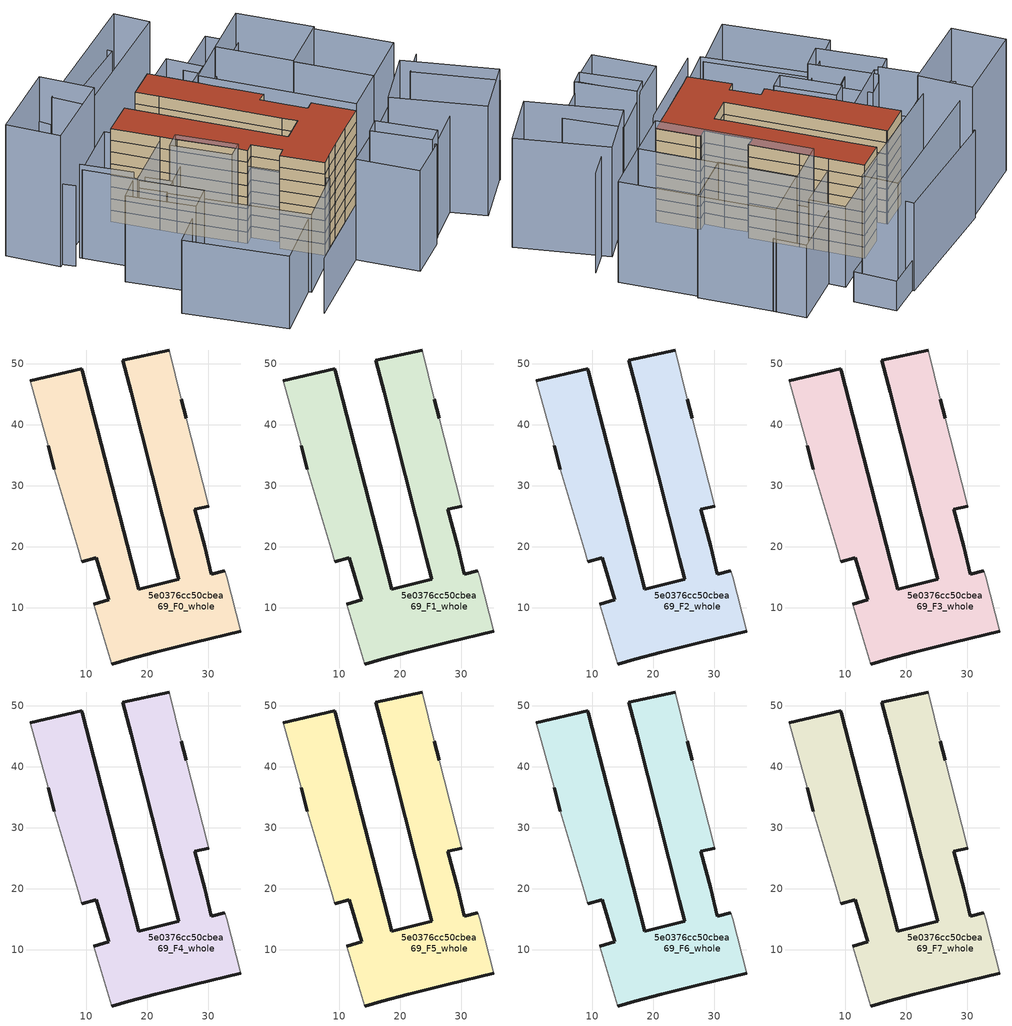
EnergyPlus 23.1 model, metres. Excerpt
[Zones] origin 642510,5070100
5e0376cc50cbea69_F0_whole
 floor ground (EU_floor_Construction): 23.57,52.24 25.57,44.13 26.37,41.03 27.17,37.83 30.07,26.62 27.77,26.12 29.37,20.12 30.47,15.51 32.67,16.11 32.97,15.11 35.27,6.2 27.86,4.4 21.26,2.71 16.95,1.61 14.15,0.81 11.25,10.61 13.65,11.31 11.65,18.22 9.25,17.52 8.65,19.62 4.75,32.73 3.75,36.53 0.85,47.24 9.26,49.14 9.36,48.84 18.56,13.01 25.16,14.71 24.26,18.12 17.37,45.34 15.97,50.54 z0
 wall outside (EU_wall_Construction): 3.75,36.53 4.75,32.73 / 9.25,17.52 11.65,18.22 13.65,11.31 11.25,10.61 / 14.15,0.81 16.95,1.61 21.26,2.71 27.86,4.4 35.27,6.2 / 32.67,16.11 30.47,15.51 29.37,20.12 27.77,26.12 30.07,26.62 / 26.37,41.03 25.57,44.13 / 23.57,52.24 15.97,50.54 17.37,45.34 24.26,18.12 25.16,14.71 18.56,13.01 9.36,48.84 9.26,49.14 0.85,47.24 z0:3
 wall adiabatic (EU_wall_Construction): 0.85,47.24 3.75,36.53 / 4.75,32.73 8.65,19.62 9.25,17.52 / 11.25,10.61 14.15,0.81 / 35.27,6.2 32.97,15.11 32.67,16.11 / 30.07,26.62 27.17,37.83 26.37,41.03 / 25.57,44.13 23.57,52.24 z0:3
5e0376cc50cbea69_F1_whole
 floor to 5e0376cc50cbea69_F0_whole (EU_floor_Construction): 23.57,52.24 25.57,44.13 26.37,41.03 27.17,37.83 30.07,26.62 27.77,26.12 29.37,20.12 30.47,15.51 32.67,16.11 32.97,15.11 35.27,6.2 27.86,4.4 21.26,2.71 16.95,1.61 14.15,0.81 11.25,10.61 13.65,11.31 11.65,18.22 9.25,17.52 8.65,19.62 4.75,32.73 3.75,36.53 0.85,47.24 9.26,49.14 9.36,48.84 18.56,13.01 25.16,14.71 24.26,18.12 17.37,45.34 15.97,50.54 z3
 wall outside (EU_wall_Construction): 3.75,36.53 4.75,32.73 / 9.25,17.52 11.65,18.22 13.65,11.31 11.25,10.61 / 14.15,0.81 16.95,1.61 21.26,2.71 27.86,4.4 35.27,6.2 / 32.67,16.11 30.47,15.51 29.37,20.12 27.77,26.12 30.07,26.62 / 26.37,41.03 25.57,44.13 / 23.57,52.24 15.97,50.54 17.37,45.34 24.26,18.12 25.16,14.71 18.56,13.01 9.36,48.84 9.26,49.14 0.85,47.24 z3:6
 wall adiabatic (EU_wall_Construction): 0.85,47.24 3.75,36.53 / 4.75,32.73 8.65,19.62 9.25,17.52 / 11.25,10.61 14.15,0.81 / 35.27,6.2 32.97,15.11 32.67,16.11 / 30.07,26.62 27.17,37.83 26.37,41.03 / 25.57,44.13 23.57,52.24 z3:6
5e0376cc50cbea69_F2_whole
 floor to 5e0376cc50cbea69_F1_whole (EU_floor_Construction): 23.57,52.24 25.57,44.13 26.37,41.03 27.17,37.83 30.07,26.62 27.77,26.12 29.37,20.12 30.47,15.51 32.67,16.11 32.97,15.11 35.27,6.2 27.86,4.4 21.26,2.71 16.95,1.61 14.15,0.81 11.25,10.61 13.65,11.31 11.65,18.22 9.25,17.52 8.65,19.62 4.75,32.73 3.75,36.53 0.85,47.24 9.26,49.14 9.36,48.84 18.56,13.01 25.16,14.71 24.26,18.12 17.37,45.34 15.97,50.54 z6
 wall outside (EU_wall_Construction): 3.75,36.53 4.75,32.73 / 9.25,17.52 11.65,18.22 13.65,11.31 11.25,10.61 / 14.15,0.81 16.95,1.61 21.26,2.71 27.86,4.4 35.27,6.2 / 32.67,16.11 30.47,15.51 29.37,20.12 27.77,26.12 30.07,26.62 / 26.37,41.03 25.57,44.13 / 23.57,52.24 15.97,50.54 17.37,45.34 24.26,18.12 25.16,14.71 18.56,13.01 9.36,48.84 9.26,49.14 0.85,47.24 z6:9
 wall adiabatic (EU_wall_Construction): 0.85,47.24 3.75,36.53 / 4.75,32.73 8.65,19.62 9.25,17.52 / 11.25,10.61 14.15,0.81 / 35.27,6.2 32.97,15.11 32.67,16.11 / 30.07,26.62 27.17,37.83 26.37,41.03 / 25.57,44.13 23.57,52.24 z6:9
5e0376cc50cbea69_F3_whole
 floor to 5e0376cc50cbea69_F2_whole (EU_floor_Construction): 23.57,52.24 25.57,44.13 26.37,41.03 27.17,37.83 30.07,26.62 27.77,26.12 29.37,20.12 30.47,15.51 32.67,16.11 32.97,15.11 35.27,6.2 27.86,4.4 21.26,2.71 16.95,1.61 14.15,0.81 11.25,10.61 13.65,11.31 11.65,18.22 9.25,17.52 8.65,19.62 4.75,32.73 3.75,36.53 0.85,47.24 9.26,49.14 9.36,48.84 18.56,13.01 25.16,14.71 24.26,18.12 17.37,45.34 15.97,50.54 z9
 wall outside (EU_wall_Construction): 3.75,36.53 4.75,32.73 / 9.25,17.52 11.65,18.22 13.65,11.31 11.25,10.61 / 14.15,0.81 16.95,1.61 21.26,2.71 27.86,4.4 35.27,6.2 / 32.67,16.11 30.47,15.51 29.37,20.12 27.77,26.12 30.07,26.62 / 26.37,41.03 25.57,44.13 / 23.57,52.24 15.97,50.54 17.37,45.34 24.26,18.12 25.16,14.71 18.56,13.01 9.36,48.84 9.26,49.14 0.85,47.24 z9:12
 wall adiabatic (EU_wall_Construction): 0.85,47.24 3.75,36.53 / 4.75,32.73 8.65,19.62 9.25,17.52 / 11.25,10.61 14.15,0.81 / 35.27,6.2 32.97,15.11 32.67,16.11 / 30.07,26.62 27.17,37.83 26.37,41.03 / 25.57,44.13 23.57,52.24 z9:12
5e0376cc50cbea69_F4_whole
 floor to 5e0376cc50cbea69_F3_whole (EU_floor_Construction): 23.57,52.24 25.57,44.13 26.37,41.03 27.17,37.83 30.07,26.62 27.77,26.12 29.37,20.12 30.47,15.51 32.67,16.11 32.97,15.11 35.27,6.2 27.86,4.4 21.26,2.71 16.95,1.61 14.15,0.81 11.25,10.61 13.65,11.31 11.65,18.22 9.25,17.52 8.65,19.62 4.75,32.73 3.75,36.53 0.85,47.24 9.26,49.14 9.36,48.84 18.56,13.01 25.16,14.71 24.26,18.12 17.37,45.34 15.97,50.54 z12
 wall outside (EU_wall_Construction): 3.75,36.53 4.75,32.73 / 9.25,17.52 11.65,18.22 13.65,11.31 11.25,10.61 / 14.15,0.81 16.95,1.61 21.26,2.71 27.86,4.4 35.27,6.2 / 32.67,16.11 30.47,15.51 29.37,20.12 27.77,26.12 30.07,26.62 / 26.37,41.03 25.57,44.13 / 23.57,52.24 15.97,50.54 17.37,45.34 24.26,18.12 25.16,14.71 18.56,13.01 9.36,48.84 9.26,49.14 0.85,47.24 z12:15
 wall adiabatic (EU_wall_Construction): 0.85,47.24 3.75,36.53 / 4.75,32.73 8.65,19.62 9.25,17.52 / 11.25,10.61 14.15,0.81 / 35.27,6.2 32.97,15.11 32.67,16.11 / 30.07,26.62 27.17,37.83 26.37,41.03 / 25.57,44.13 23.57,52.24 z12:15
5e0376cc50cbea69_F5_whole
 floor to 5e0376cc50cbea69_F4_whole (EU_floor_Construction): 23.57,52.24 25.57,44.13 26.37,41.03 27.17,37.83 30.07,26.62 27.77,26.12 29.37,20.12 30.47,15.51 32.67,16.11 32.97,15.11 35.27,6.2 27.86,4.4 21.26,2.71 16.95,1.61 14.15,0.81 11.25,10.61 13.65,11.31 11.65,18.22 9.25,17.52 8.65,19.62 4.75,32.73 3.75,36.53 0.85,47.24 9.26,49.14 9.36,48.84 18.56,13.01 25.16,14.71 24.26,18.12 17.37,45.34 15.97,50.54 z15
 wall outside (EU_wall_Construction): 3.75,36.53 4.75,32.73 / 9.25,17.52 11.65,18.22 13.65,11.31 11.25,10.61 / 14.15,0.81 16.95,1.61 21.26,2.71 27.86,4.4 35.27,6.2 / 32.67,16.11 30.47,15.51 29.37,20.12 27.77,26.12 30.07,26.62 / 26.37,41.03 25.57,44.13 / 23.57,52.24 15.97,50.54 17.37,45.34 24.26,18.12 25.16,14.71 18.56,13.01 9.36,48.84 9.26,49.14 0.85,47.24 z15:18
 wall adiabatic (EU_wall_Construction): 0.85,47.24 3.75,36.53 / 4.75,32.73 8.65,19.62 9.25,17.52 / 11.25,10.61 14.15,0.81 / 35.27,6.2 32.97,15.11 32.67,16.11 / 30.07,26.62 27.17,37.83 26.37,41.03 / 25.57,44.13 23.57,52.24 z15:18
5e0376cc50cbea69_F6_whole
 floor to 5e0376cc50cbea69_F5_whole (EU_floor_Construction): 23.57,52.24 25.57,44.13 26.37,41.03 27.17,37.83 30.07,26.62 27.77,26.12 29.37,20.12 30.47,15.51 32.67,16.11 32.97,15.11 35.27,6.2 27.86,4.4 21.26,2.71 16.95,1.61 14.15,0.81 11.25,10.61 13.65,11.31 11.65,18.22 9.25,17.52 8.65,19.62 4.75,32.73 3.75,36.53 0.85,47.24 9.26,49.14 9.36,48.84 18.56,13.01 25.16,14.71 24.26,18.12 17.37,45.34 15.97,50.54 z18
 wall outside (EU_wall_Construction): 3.75,36.53 4.75,32.73 / 9.25,17.52 11.65,18.22 13.65,11.31 11.25,10.61 / 14.15,0.81 16.95,1.61 21.26,2.71 27.86,4.4 35.27,6.2 / 32.67,16.11 30.47,15.51 29.37,20.12 27.77,26.12 30.07,26.62 / 26.37,41.03 25.57,44.13 / 23.57,52.24 15.97,50.54 17.37,45.34 24.26,18.12 25.16,14.71 18.56,13.01 9.36,48.84 9.26,49.14 0.85,47.24 z18:21
 wall adiabatic (EU_wall_Construction): 0.85,47.24 3.75,36.53 / 4.75,32.73 8.65,19.62 9.25,17.52 / 11.25,10.61 14.15,0.81 / 35.27,6.2 32.97,15.11 32.67,16.11 / 30.07,26.62 27.17,37.83 26.37,41.03 / 25.57,44.13 23.57,52.24 z18:21
5e0376cc50cbea69_F7_whole
 floor to 5e0376cc50cbea69_F6_whole (EU_floor_Construction): 23.57,52.24 25.57,44.13 26.37,41.03 27.17,37.83 30.07,26.62 27.77,26.12 29.37,20.12 30.47,15.51 32.67,16.11 32.97,15.11 35.27,6.2 27.86,4.4 21.26,2.71 16.95,1.61 14.15,0.81 11.25,10.61 13.65,11.31 11.65,18.22 9.25,17.52 8.65,19.62 4.75,32.73 3.75,36.53 0.85,47.24 9.26,49.14 9.36,48.84 18.56,13.01 25.16,14.71 24.26,18.12 17.37,45.34 15.97,50.54 z21
 wall outside (EU_wall_Construction): 3.75,36.53 4.75,32.73 / 9.25,17.52 11.65,18.22 13.65,11.31 11.25,10.61 / 14.15,0.81 16.95,1.61 21.26,2.71 27.86,4.4 35.27,6.2 / 32.67,16.11 30.47,15.51 29.37,20.12 27.77,26.12 30.07,26.62 / 26.37,41.03 25.57,44.13 / 23.57,52.24 15.97,50.54 17.37,45.34 24.26,18.12 25.16,14.71 18.56,13.01 9.36,48.84 9.26,49.14 0.85,47.24 z21:24
 wall adiabatic (EU_wall_Construction): 0.85,47.24 3.75,36.53 / 4.75,32.73 8.65,19.62 9.25,17.52 / 11.25,10.61 14.15,0.81 / 35.27,6.2 32.97,15.11 32.67,16.11 / 30.07,26.62 27.17,37.83 26.37,41.03 / 25.57,44.13 23.57,52.24 z21:24
 roof outside (EU_roof_Construction): 35.27,6.2 32.97,15.11 32.67,16.11 30.47,15.51 29.37,20.12 27.77,26.12 30.07,26.62 27.17,37.83 26.37,41.03 25.57,44.13 23.57,52.24 15.97,50.54 17.37,45.34 24.26,18.12 25.16,14.71 18.56,13.01 9.36,48.84 9.26,49.14 0.85,47.24 3.75,36.53 4.75,32.73 8.65,19.62 9.25,17.52 11.65,18.22 13.65,11.31 11.25,10.61 14.15,0.81 16.95,1.61 21.26,2.71 27.86,4.4 z24
shading: -5.32,-11.31 18.4,-5.09 / 18.4,-5.09 22.05,-18.97 z0:14.1; 46.6,-20.33 38.17,-0.2 / 38.17,-0.2 51.96,5.58 / 51.96,5.58 60.39,-14.55 / 60.39,-14.55 46.6,-20.33 z0:28.1; 33.46,-15.71 29.31,-2.42 / 29.31,-2.42 39.28,0.69 / 39.28,0.69 43.43,-12.6 / 43.43,-12.6 33.46,-15.71 z0:24.6; 60.17,-14.82 52.73,3.38 / 52.73,3.38 59.33,6.07 z0:25.5; 42.18,26.52 55.49,29.92 / 55.49,29.92 60,12.24 / 60,12.24 46.69,8.84 / 46.69,8.84 42.18,26.52 / 37.78,43.93 46.68,8.9 / 46.68,8.9 35.24,6 / 35.24,6 26.34,41.02 / 26.34,41.02 37.78,43.93 z0:25.9; 27.35,-2.88 30.91,-17.12 / 30.91,-17.12 20.01,-19.85 / 20.01,-19.85 16.45,-5.6 / 16.45,-5.6 27.35,-2.88 z0:25.8; 29.33,-2.29 33.47,-15.72 / 33.47,-15.72 29.61,-16.91 / 29.61,-16.91 25.47,-3.48 / 25.47,-3.48 29.33,-2.29 z0:27.5; -6.93,19.4 0.21,-3.77 / 0.21,-3.77 -14.63,-8.35 / -14.63,-8.35 -21.77,14.83 / -21.77,14.83 -6.93,19.4 z0:18.7; 0.34,-4.45 -9.16,26.53 / -9.16,26.53 5.18,30.93 / 5.18,30.93 14.69,-0.06 / 14.69,-0.06 0.34,-4.45 z0:19.9; -11.31,33.75 -6.66,18.52 / -6.66,18.52 -12.97,16.6 / -12.97,16.6 -17.61,31.83 / -17.61,31.83 -11.31,33.75 z0:22.1; 4.46,18.39 0.54,31.93 / 0.54,31.93 4.74,33.14 / 4.74,33.14 8.66,19.6 / 8.66,19.6 4.46,18.39 z0:25.2; -7.08,35.04 -4.86,27.76 / -4.86,27.76 -9.15,26.46 / -9.15,26.46 -11.36,33.74 / -11.36,33.74 -7.08,35.04 z0:20.2; 42.18,26.51 37.79,43.89 / 37.79,43.89 51.58,47.38 / 51.58,47.38 55.97,29.99 / 55.97,29.99 42.18,26.51 z0:26.1; 35.98,50.94 50.09,54.23 / 50.09,54.23 51.83,46.79 / 51.83,46.79 37.72,43.49 / 37.72,43.49 35.98,50.94 z0:18.6; 39.29,59.34 30.37,57.71 / 30.37,57.71 28.55,67.63 / 28.55,67.63 37.47,69.26 / 37.47,69.26 39.29,59.34 z0:7.6; -14.86,45.25 -11.33,33.68 z0:24.1; 0.51,48.72 3.75,36.53 / 3.75,36.53 -11.45,32.48 / -11.45,32.48 -14.7,44.67 / -14.7,44.67 0.51,48.72 z0:22.8; -19.54,48.25 -18.24,44.15 z0:20.7; 23.57,52.24 35.3,54.81 / 35.3,54.81 37.11,46.54 / 37.11,46.54 25.38,43.97 / 25.38,43.97 23.57,52.24 z0:20.6; -0.11,50.89 -20.1,46.77 / -20.1,46.77 -22.66,59.16 / -22.66,59.16 -2.66,63.28 / -2.66,63.28 -0.11,50.89 z0:33.7; 34.38,58.44 -0.91,51.94 / -0.91,51.94 -2.44,60.25 / -2.44,60.25 32.85,66.75 / 32.85,66.75 34.38,58.44 z0:29.4; 29.09,64.75 -2.67,60.22 / -2.67,60.22 -3.15,63.63 / -3.15,63.63 28.61,68.15 / 28.61,68.15 29.09,64.75 z0:22.5
[Building]
EU S2 Campaign: North Axis=0; Terrain=City; Solar Distribution=FullExterior
[Site:Location]
Lyon-Bron: Latitude=45.75; Longitude=5; Time Zone=1; Elevation=198
[SizingPeriod:WeatherFileDays]
AnnualSizingPeriod: Begin Month=1; Begin Day of Month=1; End Month=12; End Day of Month=31; Day of Week for Start Day=Monday; Use Weather File Daylight Saving Period=No; Use Weather File Rain and Snow Indicators=No
[MATERIAL]
EU_InternalMass_Material: Roughness=MediumRough; Thickness=0.1; Conductivity=1; Density=1800; Specific Heat=900; Thermal Absorptance=0.9; Solar Absorptance=0.7; Visible Absorptance=0.7
[MATERIAL:NOMASS] Roughness=MediumRough; Thermal Absorptance=0.9; Solar Absorptance=0.7; Visible Absorptance=0.7
Name | Thermal Resistance
EU_wall_NoMass | 0.776494
EU_roof_NoMass | 0.486893
EU_floor_NoMass | 0.421597
[CONSTRUCTION]
EU_wall_Construction: EU_wall_NoMass
EU_roof_Construction: EU_roof_NoMass
EU_floor_Construction: EU_floor_NoMass
EU_InternalMass_Construction: EU_InternalMass_Material
[ZONE] Type=1; Multiplier=1; Ceiling Height=autocalculate; Floor Area=autocalculate; Part of Total Floor Area=Yes
Name | Volume
5e0376cc50cbea69_F0_whole | 2352.18
5e0376cc50cbea69_F1_whole; 5e0376cc50cbea69_F2_whole; 5e0376cc50cbea69_F3_whole; 5e0376cc50cbea69_F4_whole; 5e0376cc50cbea69_F5_whole; 5e0376cc50cbea69_F6_whole; 5e0376cc50cbea69_F7_whole | 2352.17
[INTERNALMASS] Construction=EU_InternalMass_Construction; Surface Area=784.058
Name | Zone or ZoneList
5e0376cc50cbea69_F0_whole_EU_InternalMass | 5e0376cc50cbea69_F0_whole
5e0376cc50cbea69_F1_whole_EU_InternalMass | 5e0376cc50cbea69_F1_whole
5e0376cc50cbea69_F2_whole_EU_InternalMass | 5e0376cc50cbea69_F2_whole
5e0376cc50cbea69_F3_whole_EU_InternalMass | 5e0376cc50cbea69_F3_whole
5e0376cc50cbea69_F4_whole_EU_InternalMass | 5e0376cc50cbea69_F4_whole
5e0376cc50cbea69_F5_whole_EU_InternalMass | 5e0376cc50cbea69_F5_whole
5e0376cc50cbea69_F6_whole_EU_InternalMass | 5e0376cc50cbea69_F6_whole
5e0376cc50cbea69_F7_whole_EU_InternalMass | 5e0376cc50cbea69_F7_whole
[OTHEREQUIPMENT] Fuel Type=Electricity; Design Level Calculation Method=Watts/Area; Power per Zone Floor Area=1; Fraction Latent=0; Fraction Radiant=0; Fraction Lost=0; Carbon Dioxide Generation Rate=0; EndUse Subcategory=EU_Step8_InternalGains
Name | Zone or ZoneList or Space or SpaceList | Schedule
EU_Step8_InternalGain_5e0376cc50cbea69_F0_whole_f000 | 5e0376cc50cbea69_F0_whole | EU_Step8_GainSchedule_5e0376cc50cbea69_F0_whole_f000
EU_Step8_InternalGain_5e0376cc50cbea69_F1_whole_f000 | 5e0376cc50cbea69_F1_whole | EU_Step8_GainSchedule_5e0376cc50cbea69_F1_whole_f000
EU_Step8_InternalGain_5e0376cc50cbea69_F2_whole_f000 | 5e0376cc50cbea69_F2_whole | EU_Step8_GainSchedule_5e0376cc50cbea69_F2_whole_f000
EU_Step8_InternalGain_5e0376cc50cbea69_F3_whole_f000 | 5e0376cc50cbea69_F3_whole | EU_Step8_GainSchedule_5e0376cc50cbea69_F3_whole_f000
EU_Step8_InternalGain_5e0376cc50cbea69_F4_whole_f000 | 5e0376cc50cbea69_F4_whole | EU_Step8_GainSchedule_5e0376cc50cbea69_F4_whole_f000
EU_Step8_InternalGain_5e0376cc50cbea69_F5_whole_f000 | 5e0376cc50cbea69_F5_whole | EU_Step8_GainSchedule_5e0376cc50cbea69_F5_whole_f000
EU_Step8_InternalGain_5e0376cc50cbea69_F6_whole_f000 | 5e0376cc50cbea69_F6_whole | EU_Step8_GainSchedule_5e0376cc50cbea69_F6_whole_f000
EU_Step8_InternalGain_5e0376cc50cbea69_F7_whole_f000 | 5e0376cc50cbea69_F7_whole | EU_Step8_GainSchedule_5e0376cc50cbea69_F7_whole_f000
[ZONEVENTILATION:DESIGNFLOWRATE] Schedule=EU_AlwaysOn; Design Flow Rate Calculation Method=AirChanges/Hour; Air Changes per Hour=0.693814; Ventilation Type=Natural; Fan Pressure Rise=0; Fan Total Efficiency=1; Constant Term Coefficient=1; Temperature Term Coefficient=0; Velocity Term Coefficient=0; Velocity Squared Term Coefficient=0; Minimum Indoor Temperature=-100; Maximum Indoor Temperature=100; Delta Temperature=-100; Minimum Outdoor Temperature=-100; Maximum Outdoor Temperature=100; Maximum Wind Speed=40
Name | Zone or ZoneList or Space or SpaceList
EU_ConstantAir_5e0376cc50cbea69_F0_whole | 5e0376cc50cbea69_F0_whole
EU_ConstantAir_5e0376cc50cbea69_F1_whole | 5e0376cc50cbea69_F1_whole
EU_ConstantAir_5e0376cc50cbea69_F2_whole | 5e0376cc50cbea69_F2_whole
EU_ConstantAir_5e0376cc50cbea69_F3_whole | 5e0376cc50cbea69_F3_whole
EU_ConstantAir_5e0376cc50cbea69_F4_whole | 5e0376cc50cbea69_F4_whole
EU_ConstantAir_5e0376cc50cbea69_F5_whole | 5e0376cc50cbea69_F5_whole
EU_ConstantAir_5e0376cc50cbea69_F6_whole | 5e0376cc50cbea69_F6_whole
EU_ConstantAir_5e0376cc50cbea69_F7_whole | 5e0376cc50cbea69_F7_whole
[HVACTEMPLATE:THERMOSTAT] Constant Heating Setpoint=20; Constant Cooling Setpoint=50
EU_HeatOnly_5e0376cc50cbea69_F0_whole; EU_HeatOnly_5e0376cc50cbea69_F1_whole; EU_HeatOnly_5e0376cc50cbea69_F2_whole; EU_HeatOnly_5e0376cc50cbea69_F3_whole; EU_HeatOnly_5e0376cc50cbea69_F4_whole; EU_HeatOnly_5e0376cc50cbea69_F5_whole; EU_HeatOnly_5e0376cc50cbea69_F6_whole; EU_HeatOnly_5e0376cc50cbea69_F7_whole
[HVACTEMPLATE:ZONE:IDEALLOADSAIRSYSTEM] System Availability Schedule=EU_AlwaysOn; Maximum Heating Supply Air Temperature=50; Minimum Cooling Supply Air Temperature=13; Maximum Heating Supply Air Humidity Ratio=0.0156; Minimum Cooling Supply Air Humidity Ratio=0.0077; Heating Limit=NoLimit; Cooling Limit=NoLimit; Heating Availability Schedule=EU_AlwaysOn; Cooling Availability Schedule=EU_CoolingOff; Dehumidification Control Type=ConstantSensibleHeatRatio; Cooling Sensible Heat Ratio=0.7; Dehumidification Setpoint=60; Humidification Control Type=None; Humidification Setpoint=30; Outdoor Air Method=None; Outdoor Air Flow Rate per Person=0.00944; Outdoor Air Flow Rate per Zone Floor Area=0; Outdoor Air Flow Rate per Zone=0; Demand Controlled Ventilation Type=None; Outdoor Air Economizer Type=NoEconomizer; Heat Recovery Type=None; Sensible Heat Recovery Effectiveness=0.7; Latent Heat Recovery Effectiveness=0.65
Name | Template Thermostat
5e0376cc50cbea69_F0_whole | EU_HeatOnly_5e0376cc50cbea69_F0_whole
5e0376cc50cbea69_F1_whole | EU_HeatOnly_5e0376cc50cbea69_F1_whole
5e0376cc50cbea69_F2_whole | EU_HeatOnly_5e0376cc50cbea69_F2_whole
5e0376cc50cbea69_F3_whole | EU_HeatOnly_5e0376cc50cbea69_F3_whole
5e0376cc50cbea69_F4_whole | EU_HeatOnly_5e0376cc50cbea69_F4_whole
5e0376cc50cbea69_F5_whole | EU_HeatOnly_5e0376cc50cbea69_F5_whole
5e0376cc50cbea69_F6_whole | EU_HeatOnly_5e0376cc50cbea69_F6_whole
5e0376cc50cbea69_F7_whole | EU_HeatOnly_5e0376cc50cbea69_F7_whole
[SIZING:ZONE] Zone Cooling Design Supply Air Temperature Input Method=SupplyAirTemperature; Zone Cooling Design Supply Air Temperature=13; Zone Heating Design Supply Air Temperature Input Method=SupplyAirTemperature; Zone Heating Design Supply Air Temperature=50; Zone Cooling Design Supply Air Humidity Ratio=0.008; Zone Heating Design Supply Air Humidity Ratio=0.008; Cooling Design Air Flow Method=DesignDay; Cooling Design Air Flow Rate=0; Cooling Minimum Air Flow per Zone Floor Area=0.000762; Cooling Minimum Air Flow=0; Cooling Minimum Air Flow Fraction=0.2; Heating Design Air Flow Method=DesignDay; Heating Design Air Flow Rate=0; Heating Maximum Air Flow per Zone Floor Area=0.002032; Heating Maximum Air Flow=0.141576; Heating Maximum Air Flow Fraction=0.3; Account for Dedicated Outdoor Air System=No; Dedicated Outdoor Air System Control Strategy=NeutralSupplyAir; Dedicated Outdoor Air Low Setpoint Temperature for Design=autosize; Dedicated Outdoor Air High Setpoint Temperature for Design=autosize; Zone Load Sizing Method=Sensible Load Only No Latent Load; Zone Latent Cooling Design Supply Air Humidity Ratio Input Method=HumidityRatioDifference; Zone Cooling Design Supply Air Humidity Ratio Difference=0.005; Zone Latent Heating Design Supply Air Humidity Ratio Input Method=HumidityRatioDifference; Zone Humidification Design Supply Air Humidity Ratio Difference=0.005
5e0376cc50cbea69_F0_whole; 5e0376cc50cbea69_F1_whole; 5e0376cc50cbea69_F2_whole; 5e0376cc50cbea69_F3_whole; 5e0376cc50cbea69_F4_whole; 5e0376cc50cbea69_F5_whole; 5e0376cc50cbea69_F6_whole; 5e0376cc50cbea69_F7_whole
[SCHEDULE:CONSTANT]
Name | Hourly Value
EU_AlwaysOn | 1
EU_CoolingOff | 0
[SCHEDULE:FILE] Column Number=1; Rows to Skip at Top=0; Number of Hours of Data=8760; Column Separator=Comma; Interpolate to Timestep=No; Minutes per Item=60; Adjust Schedule for Daylight Savings=Yes
Name | File
EU_Step8_GainSchedule_5e0376cc50cbea69_F0_whole_f000 | ../../schedules/5e0376cc50cbea69/5e0376cc50cbea69_F0_whole_f000_gain.csv
EU_Step8_GainSchedule_5e0376cc50cbea69_F1_whole_f000 | ../../schedules/5e0376cc50cbea69/5e0376cc50cbea69_F1_whole_f000_gain.csv
EU_Step8_GainSchedule_5e0376cc50cbea69_F2_whole_f000 | ../../schedules/5e0376cc50cbea69/5e0376cc50cbea69_F2_whole_f000_gain.csv
EU_Step8_GainSchedule_5e0376cc50cbea69_F3_whole_f000 | ../../schedules/5e0376cc50cbea69/5e0376cc50cbea69_F3_whole_f000_gain.csv
EU_Step8_GainSchedule_5e0376cc50cbea69_F4_whole_f000 | ../../schedules/5e0376cc50cbea69/5e0376cc50cbea69_F4_whole_f000_gain.csv
EU_Step8_GainSchedule_5e0376cc50cbea69_F5_whole_f000 | ../../schedules/5e0376cc50cbea69/5e0376cc50cbea69_F5_whole_f000_gain.csv
EU_Step8_GainSchedule_5e0376cc50cbea69_F6_whole_f000 | ../../schedules/5e0376cc50cbea69/5e0376cc50cbea69_F6_whole_f000_gain.csv
EU_Step8_GainSchedule_5e0376cc50cbea69_F7_whole_f000 | ../../schedules/5e0376cc50cbea69/5e0376cc50cbea69_F7_whole_f000_gain.csv
